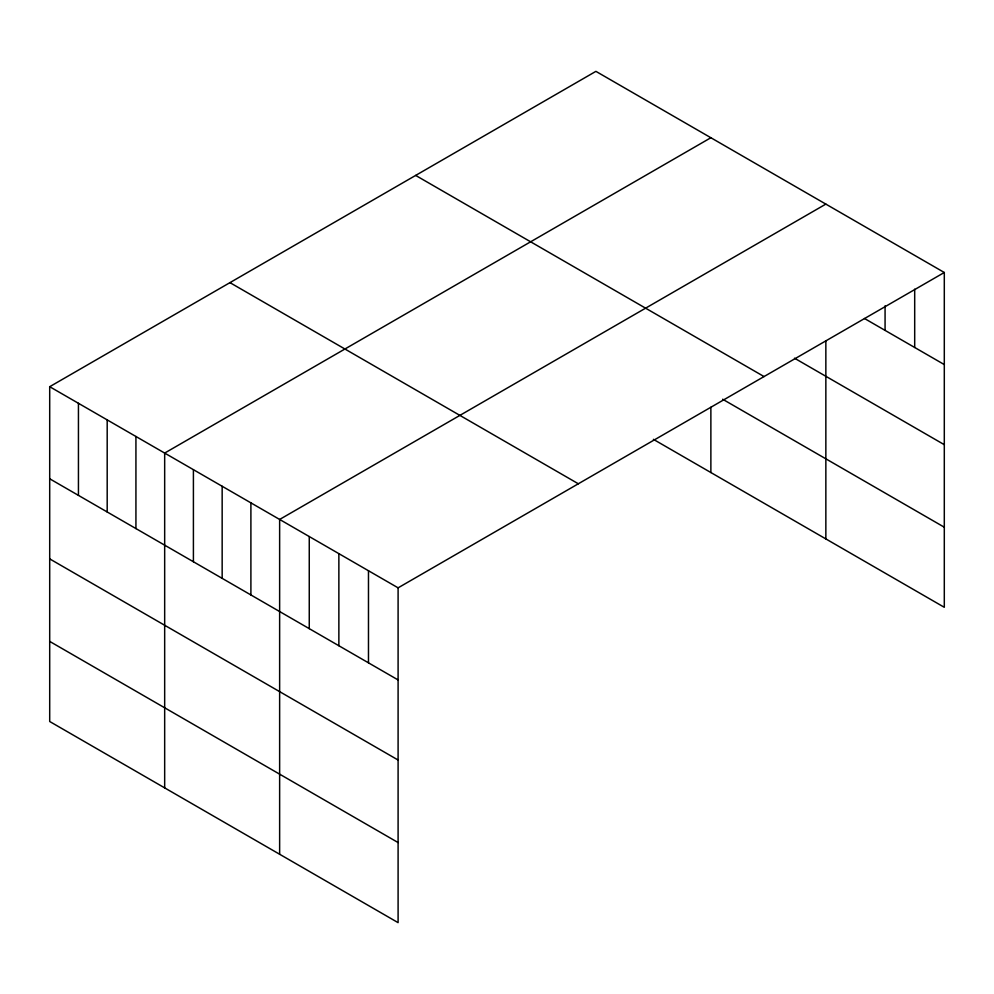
<?xml version="1.0" encoding="UTF-8"?>
<svg xmlns="http://www.w3.org/2000/svg" width="994" height="994" viewBox="0 0 994 994"><rect width="100%" height="100%" fill="white"/><g stroke="black" fill="none" stroke-linecap="round" stroke-linejoin="round"><path stroke-width="1.49" d="M49.7 386.703L398.097 587.839L398.097 922.643L49.7 721.507L49.7 386.703L595.903 71.357L944.3 272.493L944.3 607.297L653.393 439.348M710.872 137.731L164.669 453.078L164.669 787.882M825.852 204.105L279.637 519.452L279.637 854.256M398.097 587.839L944.3 272.493M864.469 318.49L944.3 364.574M794.492 358.188L944.3 444.678M415.654 175.416L764.051 376.564M722.638 399.228L944.3 527.205M229.949 282.631L578.346 483.78M49.7 478.785L398.097 679.933M49.7 558.889L398.097 760.025M49.7 641.403L398.097 842.552M914.691 289.167L914.691 347.478M885.07 305.829L885.07 330.381M825.852 340.693L825.852 538.91M710.872 407.267L710.872 472.535M368.476 570.742L368.476 662.836M338.867 553.646L338.867 645.74M309.258 536.549L309.258 628.643M250.898 502.865L250.898 594.946M222.159 486.265L222.159 578.346M193.408 469.677L193.408 561.759M135.929 436.49L135.929 528.572M107.19 419.89L107.19 511.972M78.439 403.291L78.439 495.385"/></g></svg>
